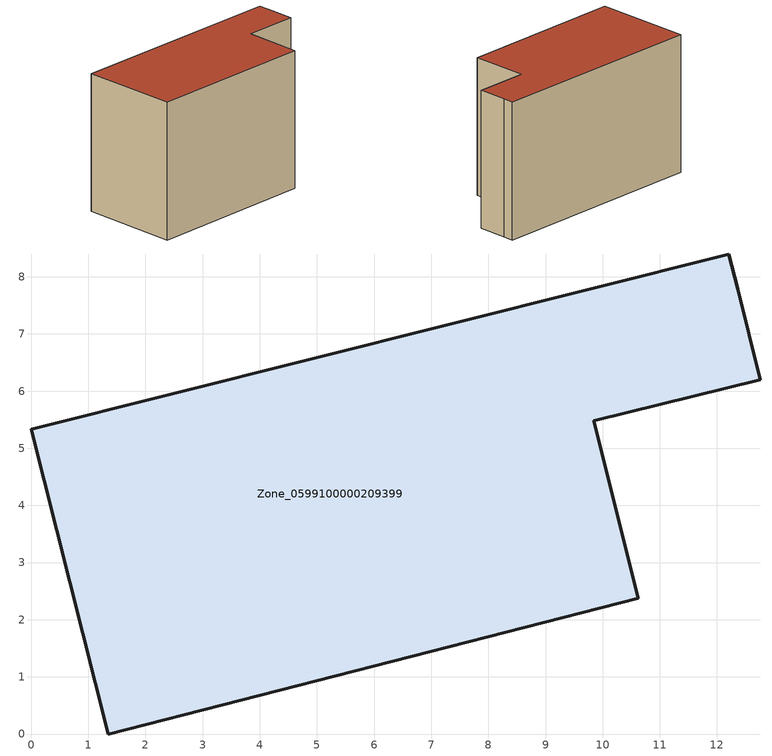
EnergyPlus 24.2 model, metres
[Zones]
Zone_0599100000209399
 floor ground (C_G): 12.36,7.79 12.76,6.2 9.85,5.48 10.62,2.37 1.35,0 0,5.33 12.21,8.4 z0
 wall outside (C_F): 1.35,0 10.62,2.37 9.85,5.48 12.76,6.2 12.36,7.79 12.21,8.4 0,5.33 1.35,0 z0:7.78
 roof outside (C_R): 12.76,6.2 12.36,7.79 12.21,8.4 0,5.33 1.35,0 10.62,2.37 9.85,5.48 z7.78
[BUILDING]
Pand.0599100000209399: North Axis=0; Terrain=City; Loads Convergence Tolerance Value=0.04; Temperature Convergence Tolerance Value=0.4; Solar Distribution=FullExterior; Maximum Number of Warmup Days=25; Minimum Number of Warmup Days=1
[Site:Location]
Rotterdam.The.Hague.AP_ZH_NLD Design_Conditions: Latitude=51.96; Longitude=4.45; Time Zone=1; Elevation=-4.5
[SITE:GROUNDTEMPERATURE:BUILDINGSURFACE]
18, 18, 18, 18, 18, 18, 18, 18, 18, 18, 18, 18
[MATERIAL] Thermal Absorptance=0.9; Solar Absorptance=0.7; Visible Absorptance=0.7
Name | Roughness | Thickness | Conductivity | Density | Specific Heat
G.TI.1975-1991 | MediumSmooth | 0.15 | 0.288461 | 540 | 1210
F.TI.1975-1991 | Rough | 0.3 | 0.230769 | 1920 | 840
R.TI.1975-1991 | MediumRough | 0.2 | 0.153846 | 1500 | 1000
[CONSTRUCTION]
C_G: G.TI.1975-1991
C_F: F.TI.1975-1991
C_R: R.TI.1975-1991
[ZONE]
Zone_0599100000209399: Type=1; Multiplier=1; Ceiling Height=Autocalculate; Volume=Autocalculate; Floor Area=autocalculate; Part of Total Floor Area=Yes
[ZONEINFILTRATION:DESIGNFLOWRATE]
Infil_Zone_0599100000209399: Zone or ZoneList or Space or SpaceList=Zone_0599100000209399; Schedule=AlwaysOn; Design Flow Rate Calculation Method=Flow/Area; Flow Rate per Floor Area=0.003; Constant Term Coefficient=1; Temperature Term Coefficient=0; Velocity Term Coefficient=0; Velocity Squared Term Coefficient=0
[HVACTEMPLATE:ZONE:IDEALLOADSAIRSYSTEM]
Zone_0599100000209399: Maximum Heating Supply Air Temperature=50; Minimum Cooling Supply Air Temperature=13; Maximum Heating Supply Air Humidity Ratio=0.0156; Minimum Cooling Supply Air Humidity Ratio=0.0077; Heating Limit=NoLimit; Cooling Limit=NoLimit; Dehumidification Control Type=ConstantSensibleHeatRatio; Cooling Sensible Heat Ratio=0.7; Dehumidification Setpoint=60; Humidification Control Type=None; Humidification Setpoint=30; Outdoor Air Method=None; Outdoor Air Flow Rate per Person=0.00944; Outdoor Air Flow Rate per Zone Floor Area=0; Outdoor Air Flow Rate per Zone=0; Demand Controlled Ventilation Type=None; Outdoor Air Economizer Type=NoEconomizer; Heat Recovery Type=None; Sensible Heat Recovery Effectiveness=0.7; Latent Heat Recovery Effectiveness=0.65
[ZONECONTROL:THERMOSTAT]
ThermostatControl_Zone_0599100000209399: Zone or ZoneList=Zone_0599100000209399; Control Type Schedule=DualSetpointControlType; Control 1=Thermostat_Zone_0599100000209399; Temperature Difference Between Cutout And Setpoint=0
[THERMOSTATSETPOINT:DUALSETPOINT]
Thermostat_Zone_0599100000209399: Heating Setpoint Temperature Schedule=HeatingSetpoint_Zone_0599100000209399; Cooling Setpoint Temperature Schedule=CoolingSetpoint_Zone_0599100000209399
[SCHEDULE:COMPACT]
HeatingSetpoint_Zone_0599100000209399: Through: 12/31, For: AllDays, Until: 24:00, 21
CoolingSetpoint_Zone_0599100000209399: Through: 12/31, For: AllDays, Until: 24:00, 24
DualSetpointControlType: Through: 12/31, For: AllDays, Until: 24:00, 4
AlwaysOn: Through: 12/31, For: AllDays, Until: 24:00, 1
